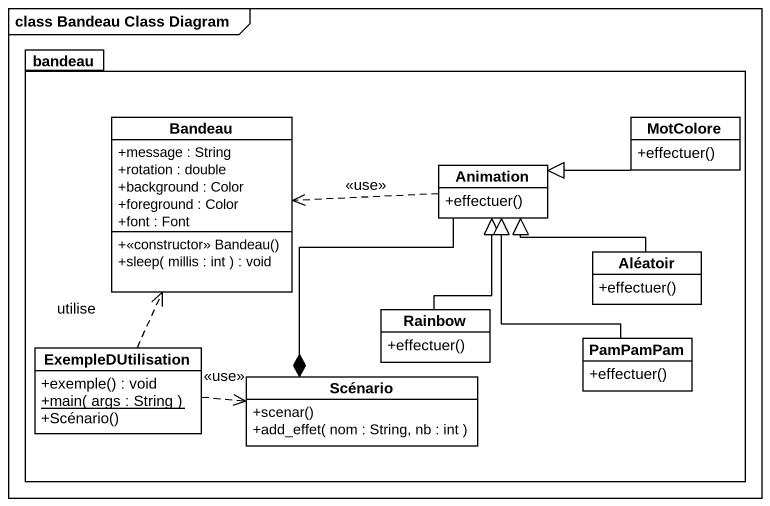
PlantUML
@startuml
mainframe class Bandeau Class Diagram
hide circle
hide empty members
skinparam classAttributeIconSize 0
package bandeau {
  class Bandeau {
    +message : String
    +rotation : double
    +background : Color
    +foreground : Color
    +font : Font
    +<<constructor>> Bandeau()
    +sleep( millis : int ) : void
  }
  class MotColore {
    +effectuer()
  }
  class Animation {
    +effectuer()
  }
  class Aléatoir {
    +effectuer()
  }
  class Rainbow {
    +effectuer()
  }
  class ExempleDUtilisation {
    +exemple() : void
    {static} +main( args : String )
    +Scénario()
  }
  class Scénario {
    +scenar()
    +add_effet( nom : String, nb : int )
  }
  class PamPamPam {
    +effectuer()
  }
}
MotColore -left-|> Animation
Animation .left.> Bandeau : <<use>>
Aléatoir -left-|> Animation
Rainbow -up-|> Animation
ExempleDUtilisation .up.> Bandeau : utilise
ExempleDUtilisation .right.> Scénario : <<use>>
Scénario *-up- Animation
PamPamPam -up-|> Animation
@enduml
